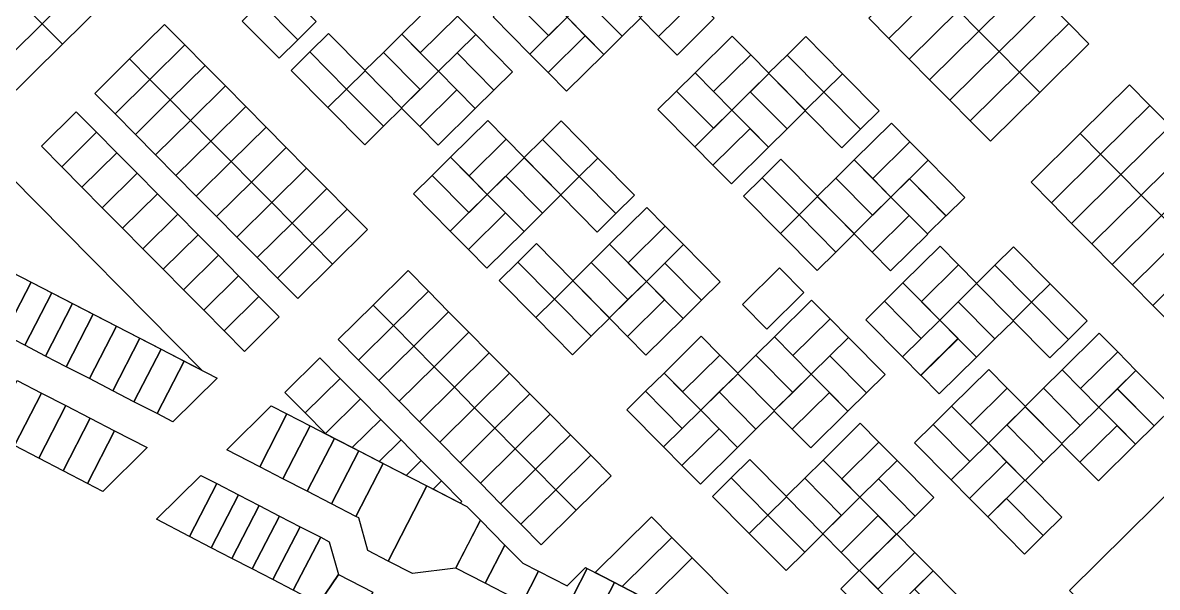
# Model space of a CAD drawing. Header units: metres. Extents: x 5590187 to 5598444, y 6961268 to 6971080.
# Drawn here: x 5596133.1 to 5596526.2, y 6966833.6 to 6967029.3 of the extents above; entities that cross this region are included whole.
import ezdxf

# ---------------------------------------------------------------- set-up
doc = ezdxf.new("R2010")
doc.units = ezdxf.units.M
doc.layers.add('zz_catastro_fontana', color=7, linetype='Continuous')

msp = doc.modelspace()

# ---------------------------------------------------------------- linework, layer by layer
at = {"layer": 'zz_catastro_fontana'}
for points in [[(5596154.16, 6967057.1), (5596161.19, 6967049.99), (5596139.86, 6967028.9), (5596132.82, 6967036.01), (5596154.16, 6967057.1)], [(5596161.19, 6967049.99), (5596168.22, 6967042.88), (5596146.89, 6967021.79), (5596139.86, 6967028.9), (5596161.19, 6967049.99)], [(5596457.38, 6967033.49), (5596474.44, 6967050.37), (5596481.47, 6967043.26), (5596464.41, 6967026.38), (5596457.38, 6967033.49)], [(5596309.01, 6967044), (5596321.74, 6967031.13), (5596315.34, 6967024.81), (5596302.61, 6967037.68), (5596309.01, 6967044)], [(5596426.25, 6967030.84), (5596443.31, 6967047.71), (5596450.35, 6967040.6), (5596433.28, 6967023.73), (5596426.25, 6967030.84)], [(5596234.83, 6967029.71), (5596228.43, 6967023.38), (5596215.7, 6967036.25), (5596222.1, 6967042.58), (5596234.83, 6967029.71)], [(5596334.54, 6967043.79), (5596347.26, 6967030.92), (5596340.87, 6967024.59), (5596328.14, 6967037.46), (5596334.54, 6967043.79)], [(5596359.99, 6967043.65), (5596366.32, 6967037.25), (5596353.45, 6967024.52), (5596347.12, 6967030.92), (5596359.99, 6967043.65)], [(5596433.28, 6967023.73), (5596450.35, 6967040.6), (5596457.38, 6967033.49), (5596440.31, 6967016.61), (5596433.28, 6967023.73)], [(5596464.41, 6967026.38), (5596481.47, 6967043.26), (5596488.51, 6967036.15), (5596471.44, 6967019.27), (5596464.41, 6967026.38)], [(5596132.82, 6967036.01), (5596139.86, 6967028.9), (5596118.52, 6967007.8), (5596111.49, 6967014.91), (5596132.82, 6967036.01)], [(5596228.43, 6967023.38), (5596221.96, 6967016.98), (5596209.23, 6967029.85), (5596215.7, 6967036.25), (5596228.43, 6967023.38)], [(5596277.37, 6967038.03), (5596283.77, 6967031.56), (5596270.9, 6967018.83), (5596264.5, 6967025.3), (5596277.37, 6967038.03)], [(5596302.61, 6967037.68), (5596315.34, 6967024.81), (5596308.87, 6967018.41), (5596296.14, 6967031.28), (5596302.61, 6967037.68)], [(5596328.14, 6967037.46), (5596340.87, 6967024.59), (5596334.47, 6967018.27), (5596321.74, 6967031.13), (5596328.14, 6967037.46)], [(5596366.32, 6967037.25), (5596372.72, 6967030.78), (5596359.85, 6967018.05), (5596353.45, 6967024.52), (5596366.32, 6967037.25)], [(5596471.44, 6967019.27), (5596488.51, 6967036.15), (5596495.54, 6967029.04), (5596478.47, 6967012.16), (5596471.44, 6967019.27)], [(5596440.31, 6967016.61), (5596457.38, 6967033.49), (5596464.41, 6967026.38), (5596447.34, 6967009.5), (5596440.31, 6967016.61)], [(5596139.86, 6967028.9), (5596146.89, 6967021.79), (5596125.56, 6967000.69), (5596118.52, 6967007.8), (5596139.86, 6967028.9)], [(5596189.31, 6967021.55), (5596177.23, 6967009.6), (5596170.19, 6967016.71), (5596182.28, 6967028.66), (5596189.31, 6967021.55)], [(5596283.77, 6967031.56), (5596290.1, 6967025.16), (5596277.23, 6967012.43), (5596270.9, 6967018.83), (5596283.77, 6967031.56)], [(5596328.07, 6967024.74), (5596315.2, 6967012.01), (5596308.87, 6967018.41), (5596321.74, 6967031.13), (5596328.07, 6967024.74)], [(5596478.47, 6967012.16), (5596495.54, 6967029.04), (5596502.57, 6967021.92), (5596485.5, 6967005.05), (5596478.47, 6967012.16)], [(5596251.77, 6967012.57), (5596245.37, 6967006.25), (5596232.65, 6967019.12), (5596239.12, 6967025.51), (5596251.77, 6967012.72), (5596251.7, 6967012.65), (5596251.77, 6967012.57)], [(5596270.83, 6967006.1), (5596258.1, 6967018.97), (5596264.5, 6967025.3), (5596277.23, 6967012.43), (5596270.83, 6967006.1)], [(5596283.66, 6967018.8), (5596290.1, 6967025.16), (5596302.82, 6967012.29), (5596296.39, 6967005.93), (5596283.66, 6967018.8)], [(5596328.07, 6967024.74), (5596334.47, 6967018.27), (5596321.6, 6967005.54), (5596315.2, 6967012.01), (5596328.07, 6967024.74)], [(5596378.98, 6967024.59), (5596385.38, 6967018.12), (5596372.51, 6967005.4), (5596366.11, 6967011.87), (5596378.98, 6967024.59)], [(5596404.43, 6967024.45), (5596417.16, 6967011.58), (5596410.69, 6967005.18), (5596397.96, 6967018.05), (5596404.43, 6967024.45)], [(5596447.34, 6967009.5), (5596464.41, 6967026.38), (5596471.44, 6967019.27), (5596454.38, 6967002.39), (5596447.34, 6967009.5)], [(5596196.34, 6967014.44), (5596184.26, 6967002.48), (5596177.23, 6967009.6), (5596189.31, 6967021.55), (5596196.34, 6967014.44)], [(5596177.23, 6967009.6), (5596165.14, 6966997.64), (5596158.11, 6967004.75), (5596170.19, 6967016.71), (5596177.23, 6967009.6)], [(5596226.18, 6967012.72), (5596232.65, 6967019.12), (5596245.37, 6967006.25), (5596238.9, 6966999.85), (5596226.18, 6967012.72)], [(5596251.7, 6967012.65), (5596258.1, 6967018.97), (5596270.83, 6967006.1), (5596264.43, 6966999.78), (5596251.7, 6967012.65)], [(5596283.66, 6967018.8), (5596296.39, 6967005.93), (5596289.96, 6966999.56), (5596277.23, 6967012.43), (5596283.66, 6967018.8)], [(5596391.64, 6967011.65), (5596378.84, 6966999), (5596372.51, 6967005.4), (5596385.38, 6967018.12), (5596391.64, 6967011.79), (5596391.56, 6967011.72), (5596391.64, 6967011.65)], [(5596391.56, 6967011.72), (5596397.96, 6967018.05), (5596410.69, 6967005.18), (5596404.29, 6966998.85), (5596391.56, 6967011.72)], [(5596454.38, 6967002.39), (5596471.44, 6967019.27), (5596478.47, 6967012.16), (5596461.41, 6966995.28), (5596454.38, 6967002.39)], [(5596203.38, 6967007.33), (5596191.29, 6966995.37), (5596184.26, 6967002.48), (5596196.34, 6967014.44), (5596203.38, 6967007.33)], [(5596251.77, 6967012.57), (5596264.5, 6966999.7), (5596258.1, 6966993.38), (5596245.37, 6967006.25), (5596251.77, 6967012.57)], [(5596264.43, 6966999.63), (5596264.5, 6966999.7), (5596264.43, 6966999.78), (5596277.23, 6967012.43), (5596283.56, 6967006.03), (5596270.69, 6966993.31), (5596264.43, 6966999.63)], [(5596184.26, 6967002.48), (5596172.17, 6966990.53), (5596165.14, 6966997.64), (5596177.23, 6967009.6), (5596184.26, 6967002.48)], [(5596366.11, 6967011.87), (5596378.84, 6966999), (5596372.44, 6966992.67), (5596359.71, 6967005.54), (5596366.11, 6967011.87)], [(5596404.36, 6966998.78), (5596397.96, 6966992.46), (5596385.24, 6967005.32), (5596391.64, 6967011.65), (5596404.36, 6966998.78)], [(5596417.16, 6967011.58), (5596429.89, 6966998.71), (5596423.42, 6966992.31), (5596410.69, 6967005.18), (5596417.16, 6967011.58)], [(5596461.41, 6966995.28), (5596478.47, 6967012.16), (5596485.5, 6967005.05), (5596468.44, 6966988.17), (5596461.41, 6966995.28)], [(5596210.41, 6967000.22), (5596198.32, 6966988.26), (5596191.29, 6966995.37), (5596203.38, 6967007.33), (5596210.41, 6967000.22)], [(5596245.37, 6967006.25), (5596258.1, 6966993.38), (5596251.63, 6966986.98), (5596238.9, 6966999.85), (5596245.37, 6967006.25)], [(5596283.56, 6967006.03), (5596289.96, 6966999.56), (5596277.09, 6966986.84), (5596270.69, 6966993.31), (5596283.56, 6967006.03)], [(5596372.44, 6966992.67), (5596365.97, 6966986.27), (5596353.24, 6966999.14), (5596359.71, 6967005.54), (5596372.44, 6966992.67)], [(5596385.24, 6967005.32), (5596397.96, 6966992.46), (5596391.56, 6966986.13), (5596378.84, 6966999), (5596385.24, 6967005.32)], [(5596404.29, 6966998.71), (5596404.36, 6966998.78), (5596404.29, 6966998.85), (5596410.69, 6967005.18), (5596423.42, 6966992.31), (5596416.95, 6966985.91), (5596404.29, 6966998.71)], [(5596499.57, 6966990.83), (5596516.63, 6967007.7), (5596523.66, 6967000.59), (5596506.6, 6966983.72), (5596499.57, 6966990.83)], [(5596191.29, 6966995.37), (5596179.2, 6966983.42), (5596172.17, 6966990.53), (5596184.26, 6967002.48), (5596191.29, 6966995.37)], [(5596158.74, 6966991.31), (5596146.65, 6966979.36), (5596139.62, 6966986.47), (5596151.71, 6966998.42), (5596158.74, 6966991.31)], [(5596217.44, 6966993.11), (5596205.35, 6966981.15), (5596198.32, 6966988.26), (5596210.41, 6967000.22), (5596217.44, 6966993.11)], [(5596378.84, 6966999), (5596385.17, 6966992.6), (5596372.3, 6966979.87), (5596365.97, 6966986.27), (5596378.84, 6966999)], [(5596506.6, 6966983.72), (5596523.66, 6967000.59), (5596530.69, 6966993.48), (5596513.63, 6966976.61), (5596506.6, 6966983.72)], [(5596198.32, 6966988.26), (5596186.23, 6966976.31), (5596179.2, 6966983.42), (5596191.29, 6966995.37), (5596198.32, 6966988.26)], [(5596224.47, 6966986), (5596212.38, 6966974.04), (5596205.35, 6966981.15), (5596217.44, 6966993.11), (5596224.47, 6966986)], [(5596281.38, 6966982.64), (5596294.25, 6966995.37), (5596300.64, 6966988.9), (5596287.77, 6966976.17), (5596281.38, 6966982.64)], [(5596313.23, 6966988.83), (5596319.7, 6966995.22), (5596332.43, 6966982.35), (5596325.96, 6966975.96), (5596313.23, 6966988.83)], [(5596434.11, 6966994.45), (5596440.51, 6966987.98), (5596427.64, 6966975.25), (5596421.24, 6966981.72), (5596434.11, 6966994.45)], [(5596513.63, 6966976.61), (5596530.69, 6966993.48), (5596537.73, 6966986.37), (5596520.66, 6966969.5), (5596513.63, 6966976.61)], [(5596165.77, 6966984.2), (5596153.68, 6966972.25), (5596146.65, 6966979.36), (5596158.74, 6966991.31), (5596165.77, 6966984.2)], [(5596306.9, 6966982.43), (5596294.1, 6966969.77), (5596287.77, 6966976.17), (5596300.64, 6966988.9), (5596306.9, 6966982.57), (5596306.83, 6966982.5), (5596306.9, 6966982.43)], [(5596391.56, 6966986.13), (5596378.69, 6966973.4), (5596372.3, 6966979.87), (5596385.17, 6966992.6), (5596391.56, 6966986.13)], [(5596482.5, 6966973.95), (5596499.57, 6966990.83), (5596506.6, 6966983.72), (5596489.53, 6966966.84), (5596482.5, 6966973.95)], [(5596205.35, 6966981.15), (5596193.26, 6966969.2), (5596186.23, 6966976.31), (5596198.32, 6966988.26), (5596205.35, 6966981.15)], [(5596231.5, 6966978.89), (5596219.42, 6966966.93), (5596212.38, 6966974.04), (5596224.47, 6966986), (5596231.5, 6966978.89)], [(5596306.83, 6966982.5), (5596313.23, 6966988.83), (5596325.96, 6966975.96), (5596319.56, 6966969.63), (5596306.83, 6966982.5)], [(5596440.51, 6966987.98), (5596446.84, 6966981.58), (5596433.97, 6966968.85), (5596427.64, 6966975.25), (5596440.51, 6966987.98)], [(5596520.66, 6966969.5), (5596537.73, 6966986.37), (5596544.76, 6966979.26), (5596527.69, 6966962.39), (5596520.66, 6966969.5)], [(5596172.8, 6966977.09), (5596160.71, 6966965.14), (5596153.68, 6966972.25), (5596165.77, 6966984.2), (5596172.8, 6966977.09)], [(5596212.38, 6966974.04), (5596200.3, 6966962.09), (5596193.26, 6966969.2), (5596205.35, 6966981.15), (5596212.38, 6966974.04)], [(5596294.1, 6966969.77), (5596287.7, 6966963.44), (5596274.98, 6966976.31), (5596281.38, 6966982.64), (5596294.1, 6966969.77)], [(5596319.63, 6966969.56), (5596313.23, 6966963.23), (5596300.5, 6966976.1), (5596306.9, 6966982.43), (5596319.63, 6966969.56)], [(5596325.96, 6966975.96), (5596332.43, 6966982.35), (5596345.15, 6966969.49), (5596338.68, 6966963.09), (5596325.96, 6966975.96)], [(5596402.11, 6966962.66), (5596389.38, 6966975.53), (5596395.85, 6966981.93), (5596408.51, 6966969.13), (5596408.44, 6966969.06), (5596408.51, 6966968.99), (5596402.11, 6966962.66)], [(5596421.24, 6966981.72), (5596433.97, 6966968.85), (5596427.57, 6966962.52), (5596414.84, 6966975.39), (5596421.24, 6966981.72)], [(5596446.84, 6966981.58), (5596459.56, 6966968.71), (5596453.09, 6966962.31), (5596440.36, 6966975.18), (5596446.84, 6966981.58)], [(5596489.53, 6966966.84), (5596506.6, 6966983.72), (5596513.63, 6966976.61), (5596496.57, 6966959.73), (5596489.53, 6966966.84)], [(5596179.83, 6966969.98), (5596167.75, 6966958.03), (5596160.71, 6966965.14), (5596172.8, 6966977.09), (5596179.83, 6966969.98)], [(5596238.53, 6966971.78), (5596226.45, 6966959.82), (5596219.42, 6966966.93), (5596231.5, 6966978.89), (5596238.53, 6966971.78)], [(5596195.36, 6966908.77), (5596107.03, 6966954.24), (5596128.95, 6966975.92), (5596195.36, 6966908.77)], [(5596219.42, 6966966.93), (5596207.33, 6966954.98), (5596200.3, 6966962.09), (5596212.38, 6966974.04), (5596219.42, 6966966.93)], [(5596287.7, 6966963.44), (5596281.23, 6966957.04), (5596268.51, 6966969.91), (5596274.98, 6966976.31), (5596287.7, 6966963.44)], [(5596294.1, 6966969.77), (5596300.5, 6966976.1), (5596313.23, 6966963.23), (5596306.83, 6966956.9), (5596294.1, 6966969.77)], [(5596319.56, 6966969.49), (5596319.63, 6966969.56), (5596319.56, 6966969.63), (5596325.96, 6966975.96), (5596338.68, 6966963.09), (5596332.21, 6966956.69), (5596319.56, 6966969.49)], [(5596402.11, 6966962.66), (5596395.64, 6966956.26), (5596382.91, 6966969.13), (5596389.38, 6966975.53), (5596402.11, 6966962.66)], [(5596408.44, 6966969.06), (5596414.84, 6966975.39), (5596427.57, 6966962.52), (5596421.17, 6966956.19), (5596408.44, 6966969.06)], [(5596440.36, 6966975.18), (5596453.02, 6966962.38), (5596446.62, 6966956.05), (5596433.97, 6966968.85), (5596440.36, 6966975.18)], [(5596496.57, 6966959.73), (5596513.63, 6966976.61), (5596520.66, 6966969.5), (5596503.6, 6966952.62), (5596496.57, 6966959.73)], [(5596186.87, 6966962.87), (5596174.78, 6966950.92), (5596167.75, 6966958.03), (5596179.83, 6966969.98), (5596186.87, 6966962.87)], [(5596245.57, 6966964.67), (5596233.48, 6966952.71), (5596226.45, 6966959.82), (5596238.53, 6966971.78), (5596245.57, 6966964.67)], [(5596294.1, 6966969.77), (5596300.43, 6966963.37), (5596287.56, 6966950.64), (5596281.23, 6966957.04), (5596294.1, 6966969.77)], [(5596503.6, 6966952.62), (5596520.66, 6966969.5), (5596527.69, 6966962.39), (5596510.63, 6966945.51), (5596503.6, 6966952.62)], [(5596226.45, 6966959.82), (5596214.36, 6966947.87), (5596207.33, 6966954.98), (5596219.42, 6966966.93), (5596226.45, 6966959.82)], [(5596402.11, 6966962.66), (5596408.51, 6966968.99), (5596421.24, 6966956.12), (5596414.84, 6966949.79), (5596402.11, 6966962.66)], [(5596421.17, 6966956.05), (5596421.24, 6966956.12), (5596421.17, 6966956.19), (5596433.97, 6966968.85), (5596440.29, 6966962.45), (5596427.42, 6966949.72), (5596421.17, 6966956.05)], [(5596193.9, 6966955.76), (5596181.81, 6966943.81), (5596174.78, 6966950.92), (5596186.87, 6966962.87), (5596193.9, 6966955.76)], [(5596252.6, 6966957.56), (5596240.51, 6966945.6), (5596233.48, 6966952.71), (5596245.57, 6966964.67), (5596252.6, 6966957.56)], [(5596300.43, 6966963.37), (5596306.83, 6966956.9), (5596293.96, 6966944.17), (5596287.56, 6966950.64), (5596300.43, 6966963.37)], [(5596349.37, 6966965.22), (5596355.77, 6966958.75), (5596342.9, 6966946.02), (5596336.5, 6966952.49), (5596349.37, 6966965.22)], [(5596402.11, 6966962.66), (5596414.84, 6966949.79), (5596408.37, 6966943.39), (5596395.64, 6966956.26), (5596402.11, 6966962.66)], [(5596440.29, 6966962.45), (5596446.69, 6966955.98), (5596433.82, 6966943.25), (5596427.42, 6966949.72), (5596440.29, 6966962.45)], [(5596510.63, 6966945.51), (5596527.69, 6966962.39), (5596534.72, 6966955.28), (5596517.66, 6966938.4), (5596510.63, 6966945.51)], [(5596233.48, 6966952.71), (5596221.39, 6966940.76), (5596214.36, 6966947.87), (5596226.45, 6966959.82), (5596233.48, 6966952.71)], [(5596355.77, 6966958.75), (5596362.1, 6966952.35), (5596349.23, 6966939.62), (5596342.9, 6966946.02), (5596355.77, 6966958.75)], [(5596200.93, 6966948.65), (5596188.84, 6966936.7), (5596181.81, 6966943.81), (5596193.9, 6966955.76), (5596200.93, 6966948.65)], [(5596517.66, 6966938.4), (5596534.72, 6966955.28), (5596541.76, 6966948.17), (5596524.69, 6966931.29), (5596517.66, 6966938.4)], [(5596240.51, 6966945.6), (5596228.42, 6966933.65), (5596221.39, 6966940.76), (5596233.48, 6966952.71), (5596240.51, 6966945.6)], [(5596323.78, 6966939.91), (5596323.71, 6966939.84), (5596323.78, 6966939.76), (5596317.38, 6966933.44), (5596304.65, 6966946.31), (5596311.12, 6966952.7), (5596323.78, 6966939.91)], [(5596330.1, 6966946.16), (5596336.5, 6966952.49), (5596349.23, 6966939.62), (5596342.83, 6966933.29), (5596330.1, 6966946.16)], [(5596374.83, 6966939.48), (5596368.36, 6966933.08), (5596355.63, 6966945.95), (5596362.1, 6966952.35), (5596374.83, 6966939.48)], [(5596438.11, 6966939.06), (5596450.98, 6966951.78), (5596457.38, 6966945.31), (5596444.51, 6966932.59), (5596438.11, 6966939.06)], [(5596482.69, 6966932.37), (5596469.97, 6966945.24), (5596476.44, 6966951.64), (5596489.17, 6966938.77), (5596482.69, 6966932.37)], [(5596207.96, 6966941.54), (5596195.87, 6966929.59), (5596188.84, 6966936.7), (5596200.93, 6966948.65), (5596207.96, 6966941.54)], [(5596310.91, 6966927.04), (5596298.18, 6966939.91), (5596304.65, 6966946.31), (5596317.38, 6966933.44), (5596310.91, 6966927.04)], [(5596323.71, 6966939.84), (5596330.1, 6966946.16), (5596342.83, 6966933.29), (5596336.43, 6966926.97), (5596323.71, 6966939.84)], [(5596355.63, 6966945.95), (5596368.36, 6966933.08), (5596361.96, 6966926.75), (5596349.23, 6966939.62), (5596355.63, 6966945.95)], [(5596524.69, 6966931.29), (5596541.76, 6966948.17), (5596548.79, 6966941.06), (5596531.72, 6966924.18), (5596524.69, 6966931.29)], [(5596136.04, 6966939.31), (5596126.71, 6966921.18), (5596119.53, 6966924.89), (5596128.86, 6966943.01), (5596136.04, 6966939.31)], [(5596273.69, 6966936.22), (5596261.6, 6966924.27), (5596254.57, 6966931.38), (5596266.66, 6966943.33), (5596273.69, 6966936.22)], [(5596395.36, 6966944.31), (5596403.8, 6966935.78), (5596390.93, 6966923.06), (5596382.49, 6966931.59), (5596395.36, 6966944.31)], [(5596463.64, 6966938.84), (5596450.84, 6966926.19), (5596444.51, 6966932.59), (5596457.38, 6966945.31), (5596463.64, 6966938.98), (5596463.57, 6966938.91), (5596463.64, 6966938.84)], [(5596482.69, 6966932.37), (5596476.3, 6966926.04), (5596463.57, 6966938.91), (5596469.97, 6966945.24), (5596482.69, 6966932.37)], [(5596143.23, 6966935.61), (5596133.88, 6966917.46), (5596126.71, 6966921.18), (5596136.04, 6966939.31), (5596143.23, 6966935.61)], [(5596214.99, 6966934.43), (5596202.9, 6966922.48), (5596195.87, 6966929.59), (5596207.96, 6966941.54), (5596214.99, 6966934.43)], [(5596336.5, 6966926.89), (5596330.1, 6966920.57), (5596317.38, 6966933.44), (5596323.78, 6966939.76), (5596336.5, 6966926.89)], [(5596336.43, 6966926.82), (5596336.5, 6966926.89), (5596336.43, 6966926.97), (5596349.23, 6966939.62), (5596355.56, 6966933.22), (5596342.69, 6966920.5), (5596336.43, 6966926.82)], [(5596444.44, 6966919.86), (5596431.71, 6966932.73), (5596438.11, 6966939.06), (5596450.84, 6966926.19), (5596444.44, 6966919.86)], [(5596463.64, 6966938.84), (5596476.37, 6966925.97), (5596469.97, 6966919.65), (5596457.24, 6966932.51), (5596463.64, 6966938.84)], [(5596482.69, 6966932.37), (5596489.17, 6966938.77), (5596501.89, 6966925.9), (5596495.42, 6966919.5), (5596482.69, 6966932.37)], [(5596150.41, 6966931.91), (5596141.06, 6966913.75), (5596133.88, 6966917.46), (5596143.23, 6966935.61), (5596150.41, 6966931.91)], [(5596222.02, 6966927.32), (5596209.94, 6966915.37), (5596202.9, 6966922.48), (5596214.99, 6966934.43), (5596222.02, 6966927.32)], [(5596280.72, 6966929.11), (5596268.64, 6966917.16), (5596261.6, 6966924.27), (5596273.69, 6966936.22), (5596280.72, 6966929.11)], [(5596157.59, 6966928.21), (5596148.24, 6966910.04), (5596141.06, 6966913.75), (5596150.41, 6966931.91), (5596157.59, 6966928.21)], [(5596261.6, 6966924.27), (5596249.52, 6966912.32), (5596242.49, 6966919.43), (5596254.57, 6966931.38), (5596261.6, 6966924.27)], [(5596330.1, 6966920.57), (5596323.63, 6966914.17), (5596310.91, 6966927.04), (5596317.38, 6966933.44), (5596330.1, 6966920.57)], [(5596355.56, 6966933.22), (5596361.96, 6966926.75), (5596349.09, 6966914.03), (5596342.69, 6966920.5), (5596355.56, 6966933.22)], [(5596400, 6966913.88), (5596393.6, 6966920.35), (5596406.47, 6966933.08), (5596412.87, 6966926.61), (5596400, 6966913.88)], [(5596444.44, 6966919.86), (5596437.97, 6966913.46), (5596425.24, 6966926.33), (5596431.71, 6966932.73), (5596444.44, 6966919.86)], [(5596457.24, 6966932.51), (5596469.97, 6966919.65), (5596463.57, 6966913.32), (5596450.84, 6966926.19), (5596457.24, 6966932.51)], [(5596476.29, 6966925.9), (5596476.37, 6966925.97), (5596476.3, 6966926.04), (5596482.69, 6966932.37), (5596495.42, 6966919.5), (5596488.95, 6966913.1), (5596476.29, 6966925.9)], [(5596165.6, 6966924.09), (5596156.23, 6966905.91), (5596148.24, 6966910.04), (5596157.59, 6966928.21), (5596165.6, 6966924.09)], [(5596287.76, 6966922), (5596275.67, 6966910.05), (5596268.64, 6966917.16), (5596280.72, 6966929.11), (5596287.76, 6966922)], [(5596400, 6966913.88), (5596412.87, 6966926.61), (5596419.2, 6966920.21), (5596406.33, 6966907.48), (5596400, 6966913.88)], [(5596437.97, 6966913.46), (5596450.84, 6966926.19), (5596457.2, 6966919.75), (5596444.33, 6966907.02), (5596437.97, 6966913.46)], [(5596173.78, 6966919.88), (5596164.41, 6966901.68), (5596156.23, 6966905.91), (5596165.6, 6966924.09), (5596173.78, 6966919.88)], [(5596268.64, 6966917.16), (5596256.55, 6966905.21), (5596249.52, 6966912.32), (5596261.6, 6966924.27), (5596268.64, 6966917.16)], [(5596294.79, 6966914.89), (5596282.7, 6966902.94), (5596275.67, 6966910.05), (5596287.76, 6966922), (5596294.79, 6966914.89)], [(5596181.07, 6966916.13), (5596171.69, 6966897.91), (5596164.41, 6966901.68), (5596173.78, 6966919.88), (5596181.07, 6966916.13)], [(5596368.22, 6966920.57), (5596374.62, 6966914.1), (5596361.75, 6966901.37), (5596355.35, 6966907.84), (5596368.22, 6966920.57)], [(5596393.6, 6966920.35), (5596406.33, 6966907.48), (5596399.93, 6966901.16), (5596387.2, 6966914.03), (5596393.6, 6966920.35)], [(5596419.2, 6966920.21), (5596431.93, 6966907.34), (5596425.46, 6966900.94), (5596412.73, 6966913.81), (5596419.2, 6966920.21)], [(5596444.3, 6966907.06), (5596457.17, 6966919.79), (5596463.57, 6966913.32), (5596450.7, 6966900.59), (5596444.3, 6966907.06)], [(5596493.24, 6966908.91), (5596506.11, 6966921.64), (5596512.51, 6966915.17), (5596499.64, 6966902.44), (5596493.24, 6966908.91)], [(5596189.07, 6966912.01), (5596179.68, 6966893.78), (5596171.69, 6966897.91), (5596181.07, 6966916.13), (5596189.07, 6966912.01)], [(5596275.67, 6966910.05), (5596263.58, 6966898.1), (5596256.55, 6966905.21), (5596268.64, 6966917.16), (5596275.67, 6966910.05)], [(5596301.82, 6966907.78), (5596289.73, 6966895.83), (5596282.7, 6966902.94), (5596294.79, 6966914.89), (5596301.82, 6966907.78)], [(5596499.64, 6966902.44), (5596512.51, 6966915.17), (5596518.84, 6966908.77), (5596505.97, 6966896.04), (5596499.64, 6966902.44)], [(5596200.56, 6966906.1), (5596185.21, 6966890.92), (5596179.68, 6966893.78), (5596189.07, 6966912.01), (5596200.56, 6966906.1)], [(5596231.03, 6966894.04), (5596224, 6966901.15), (5596236.09, 6966913.1), (5596243.12, 6966905.99), (5596231.03, 6966894.04)], [(5596380.87, 6966907.63), (5596368.07, 6966894.97), (5596361.75, 6966901.37), (5596374.62, 6966914.1), (5596380.87, 6966907.77), (5596380.8, 6966907.7), (5596380.87, 6966907.63)], [(5596380.8, 6966907.7), (5596387.2, 6966914.03), (5596399.93, 6966901.16), (5596393.53, 6966894.83), (5596380.8, 6966907.7)], [(5596412.73, 6966913.81), (5596425.46, 6966900.94), (5596419.06, 6966894.61), (5596406.33, 6966907.48), (5596412.73, 6966913.81)], [(5596282.7, 6966902.94), (5596270.61, 6966890.99), (5596263.58, 6966898.1), (5596275.67, 6966910.05), (5596282.7, 6966902.94)], [(5596308.85, 6966900.67), (5596296.76, 6966888.72), (5596289.73, 6966895.83), (5596301.82, 6966907.78), (5596308.85, 6966900.67)], [(5596355.35, 6966907.84), (5596368.07, 6966894.97), (5596361.68, 6966888.64), (5596348.95, 6966901.51), (5596355.35, 6966907.84)], [(5596380.87, 6966907.63), (5596393.6, 6966894.76), (5596387.2, 6966888.43), (5596374.47, 6966901.3), (5596380.87, 6966907.63)], [(5596393.53, 6966894.69), (5596393.6, 6966894.76), (5596393.53, 6966894.83), (5596406.33, 6966907.48), (5596412.66, 6966901.08), (5596399.79, 6966888.36), (5596393.53, 6966894.69)], [(5596467.86, 6966909.12), (5596474.26, 6966902.65), (5596461.39, 6966889.92), (5596454.99, 6966896.39), (5596467.86, 6966909.12)], [(5596486.84, 6966902.58), (5596493.24, 6966908.91), (5596505.97, 6966896.04), (5596499.57, 6966889.71), (5596486.84, 6966902.58)], [(5596512.37, 6966902.37), (5596518.84, 6966908.77), (5596531.57, 6966895.9), (5596525.1, 6966889.5), (5596512.37, 6966902.37)], [(5596139.67, 6966900.93), (5596130.27, 6966882.75), (5596121.84, 6966887.13), (5596131.24, 6966905.3), (5596139.67, 6966900.93)], [(5596243.12, 6966905.99), (5596250.15, 6966898.88), (5596238.06, 6966886.92), (5596231.03, 6966894.04), (5596243.12, 6966905.99)], [(5596289.73, 6966895.83), (5596277.64, 6966883.88), (5596270.61, 6966890.99), (5596282.7, 6966902.94), (5596289.73, 6966895.83)], [(5596480.51, 6966896.18), (5596467.71, 6966883.52), (5596461.39, 6966889.92), (5596474.26, 6966902.65), (5596480.51, 6966896.32), (5596480.44, 6966896.25), (5596480.51, 6966896.18)], [(5596480.44, 6966896.25), (5596486.84, 6966902.58), (5596499.57, 6966889.71), (5596493.17, 6966883.38), (5596480.44, 6966896.25)], [(5596512.4, 6966902.4), (5596525.13, 6966889.53), (5596518.7, 6966883.17), (5596505.97, 6966896.04), (5596512.4, 6966902.4)], [(5596148.11, 6966896.57), (5596138.7, 6966878.38), (5596130.27, 6966882.75), (5596139.67, 6966900.93), (5596148.11, 6966896.57)], [(5596238.06, 6966886.92), (5596250.15, 6966898.88), (5596257.18, 6966891.77), (5596247.32, 6966882.02), (5596238.34, 6966886.64), (5596238.06, 6966886.92)], [(5596315.88, 6966893.56), (5596303.79, 6966881.61), (5596296.76, 6966888.72), (5596308.85, 6966900.67), (5596315.88, 6966893.56)], [(5596348.95, 6966901.51), (5596361.68, 6966888.64), (5596355.2, 6966882.24), (5596342.48, 6966895.11), (5596348.95, 6966901.51)], [(5596374.47, 6966901.3), (5596387.2, 6966888.43), (5596380.8, 6966882.1), (5596368.07, 6966894.97), (5596374.47, 6966901.3)], [(5596399.79, 6966888.36), (5596412.66, 6966901.08), (5596419.06, 6966894.61), (5596406.19, 6966881.89), (5596399.79, 6966888.36)], [(5596156.55, 6966892.2), (5596147.13, 6966874), (5596138.7, 6966878.38), (5596148.11, 6966896.57), (5596156.55, 6966892.2)], [(5596224.69, 6966893.67), (5596215.27, 6966875.38), (5596203.89, 6966881.26), (5596219.26, 6966896.46), (5596224.69, 6966893.67)], [(5596296.76, 6966888.72), (5596284.67, 6966876.77), (5596277.64, 6966883.88), (5596289.73, 6966895.83), (5596296.76, 6966888.72)], [(5596355.2, 6966882.24), (5596368.07, 6966894.97), (5596374.4, 6966888.57), (5596361.53, 6966875.84), (5596355.2, 6966882.24)], [(5596454.99, 6966896.39), (5596467.71, 6966883.52), (5596461.32, 6966877.2), (5596448.59, 6966890.07), (5596454.99, 6966896.39)], [(5596480.51, 6966896.18), (5596493.24, 6966883.31), (5596486.84, 6966876.98), (5596474.11, 6966889.85), (5596480.51, 6966896.18)], [(5596493.17, 6966883.24), (5596493.24, 6966883.31), (5596493.17, 6966883.38), (5596505.97, 6966896.04), (5596512.3, 6966889.64), (5596499.43, 6966876.91), (5596493.17, 6966883.24)], [(5596164.99, 6966887.84), (5596155.56, 6966869.62), (5596147.13, 6966874), (5596156.55, 6966892.2), (5596164.99, 6966887.84)], [(5596232.69, 6966889.55), (5596223.26, 6966871.24), (5596215.27, 6966875.38), (5596224.69, 6966893.67), (5596232.69, 6966889.55)], [(5596247.32, 6966882.02), (5596257.18, 6966891.77), (5596264.21, 6966884.66), (5596256.68, 6966877.21), (5596247.32, 6966882.02)], [(5596322.91, 6966886.45), (5596310.83, 6966874.5), (5596303.79, 6966881.61), (5596315.88, 6966893.56), (5596322.91, 6966886.45)], [(5596176.23, 6966882.03), (5596160.88, 6966866.85), (5596155.56, 6966869.62), (5596164.99, 6966887.84), (5596176.23, 6966882.03)], [(5596241.14, 6966885.2), (5596231.7, 6966866.88), (5596223.26, 6966871.24), (5596232.69, 6966889.55), (5596241.14, 6966885.2)], [(5596303.79, 6966881.61), (5596291.71, 6966869.66), (5596284.67, 6966876.77), (5596296.76, 6966888.72), (5596303.79, 6966881.61)], [(5596361.53, 6966875.84), (5596374.4, 6966888.57), (5596380.8, 6966882.1), (5596367.93, 6966869.37), (5596361.53, 6966875.84)], [(5596410.48, 6966877.69), (5596423.35, 6966890.42), (5596429.78, 6966883.91), (5596416.91, 6966871.18), (5596410.48, 6966877.69)], [(5596448.59, 6966890.07), (5596461.32, 6966877.2), (5596454.84, 6966870.8), (5596442.12, 6966883.67), (5596448.59, 6966890.07)], [(5596474.11, 6966889.85), (5596486.84, 6966876.98), (5596480.44, 6966870.65), (5596467.71, 6966883.52), (5596474.11, 6966889.85)], [(5596512.3, 6966889.64), (5596518.7, 6966883.17), (5596505.83, 6966870.44), (5596499.43, 6966876.91), (5596512.3, 6966889.64)], [(5596249.58, 6966880.86), (5596240.14, 6966862.52), (5596231.7, 6966866.88), (5596241.14, 6966885.2), (5596249.58, 6966880.86)], [(5596256.68, 6966877.21), (5596264.21, 6966884.66), (5596271.24, 6966877.55), (5596266.03, 6966872.39), (5596256.68, 6966877.21)], [(5596329.94, 6966879.34), (5596317.86, 6966867.39), (5596310.83, 6966874.5), (5596322.91, 6966886.45), (5596329.94, 6966879.34)], [(5596416.91, 6966871.18), (5596429.78, 6966883.91), (5596436.07, 6966877.55), (5596423.2, 6966864.82), (5596416.91, 6966871.18)], [(5596474.04, 6966877.12), (5596461.17, 6966864.4), (5596454.84, 6966870.8), (5596467.71, 6966883.52), (5596474.04, 6966877.12)], [(5596258.03, 6966876.51), (5596248.58, 6966858.15), (5596240.14, 6966862.52), (5596249.58, 6966880.86), (5596258.03, 6966876.51)], [(5596310.83, 6966874.5), (5596298.74, 6966862.54), (5596291.71, 6966869.66), (5596303.79, 6966881.61), (5596310.83, 6966874.5)], [(5596336.98, 6966872.23), (5596324.89, 6966860.28), (5596317.86, 6966867.39), (5596329.94, 6966879.34), (5596336.98, 6966872.23)], [(5596495.86, 6966832.45), (5596545.63, 6966881.68), (5596615.94, 6966810.57), (5596566.17, 6966761.35), (5596495.86, 6966832.45)], [(5596273.14, 6966868.73), (5596259.74, 6966842.69), (5596252.71, 6966846.33), (5596249.56, 6966857.65), (5596248.58, 6966858.15), (5596258.03, 6966876.51), (5596273.14, 6966868.73)], [(5596266.03, 6966872.39), (5596271.24, 6966877.55), (5596278.28, 6966870.44), (5596275.38, 6966867.57), (5596266.03, 6966872.39)], [(5596397.75, 6966864.96), (5596391.35, 6966858.63), (5596378.62, 6966871.5), (5596385.09, 6966877.9), (5596397.75, 6966865.1), (5596397.68, 6966865.03), (5596397.75, 6966864.96)], [(5596404.08, 6966871.36), (5596410.48, 6966877.69), (5596423.2, 6966864.82), (5596416.8, 6966858.49), (5596404.08, 6966871.36)], [(5596429.6, 6966871.15), (5596436.07, 6966877.55), (5596448.8, 6966864.68), (5596442.33, 6966858.28), (5596429.6, 6966871.15)], [(5596474.04, 6966877.12), (5596480.37, 6966870.73), (5596467.5, 6966858), (5596461.17, 6966864.4), (5596474.04, 6966877.12)], [(5596200.4, 6966869.52), (5596190.95, 6966851.23), (5596179.53, 6966857.17), (5596194.9, 6966872.37), (5596200.4, 6966869.52)], [(5596317.86, 6966867.39), (5596305.77, 6966855.43), (5596298.74, 6966862.54), (5596310.83, 6966874.5), (5596317.86, 6966867.39)], [(5596372.15, 6966865.11), (5596378.62, 6966871.5), (5596391.35, 6966858.63), (5596384.88, 6966852.24), (5596372.15, 6966865.11)], [(5596397.68, 6966865.03), (5596404.08, 6966871.36), (5596416.8, 6966858.49), (5596410.4, 6966852.16), (5596397.68, 6966865.03)], [(5596436, 6966852.02), (5596435.93, 6966852.09), (5596435.86, 6966852.02), (5596423.2, 6966864.82), (5596429.6, 6966871.15), (5596442.33, 6966858.28), (5596436, 6966852.02)], [(5596207.95, 6966865.62), (5596198.49, 6966847.31), (5596190.95, 6966851.23), (5596200.4, 6966869.52), (5596207.95, 6966865.62)], [(5596291.71, 6966856.85), (5596283.13, 6966840.28), (5596268.17, 6966838.33), (5596259.74, 6966842.69), (5596273.14, 6966868.73), (5596287.05, 6966861.57), (5596291.71, 6966856.85)], [(5596275.38, 6966867.57), (5596278.28, 6966870.44), (5596285.31, 6966863.33), (5596284.73, 6966862.76), (5596275.38, 6966867.57)], [(5596324.89, 6966860.28), (5596312.8, 6966848.32), (5596305.77, 6966855.43), (5596317.86, 6966867.39), (5596324.89, 6966860.28)], [(5596480.51, 6966870.72), (5596493.17, 6966857.93), (5596486.7, 6966851.53), (5596473.97, 6966864.4), (5596480.37, 6966870.73), (5596480.44, 6966870.65), (5596480.51, 6966870.72)], [(5596215.06, 6966861.94), (5596205.59, 6966843.62), (5596198.49, 6966847.31), (5596207.95, 6966865.62), (5596215.06, 6966861.94)], [(5596410.4, 6966852.02), (5596404.08, 6966845.76), (5596391.35, 6966858.63), (5596397.75, 6966864.96), (5596410.4, 6966852.16), (5596410.33, 6966852.09), (5596410.4, 6966852.02)], [(5596410.33, 6966852.09), (5596423.2, 6966864.82), (5596429.53, 6966858.42), (5596416.66, 6966845.69), (5596410.33, 6966852.09)], [(5596467.5, 6966858), (5596473.97, 6966864.4), (5596486.7, 6966851.53), (5596480.23, 6966845.13), (5596467.5, 6966858)], [(5596222.17, 6966858.27), (5596212.69, 6966839.94), (5596205.59, 6966843.62), (5596215.06, 6966861.94), (5596222.17, 6966858.27)], [(5596229.27, 6966854.59), (5596219.79, 6966836.25), (5596212.69, 6966839.94), (5596222.17, 6966858.27), (5596229.27, 6966854.59)], [(5596300.22, 6966848.25), (5596293.38, 6966834.98), (5596283.16, 6966840.26), (5596291.71, 6966856.85), (5596300.22, 6966848.25)], [(5596331.5, 6966838.69), (5596351.04, 6966858.01), (5596358.07, 6966850.9), (5596340.85, 6966833.87), (5596331.5, 6966838.69)], [(5596384.88, 6966852.24), (5596391.35, 6966858.63), (5596404.08, 6966845.76), (5596397.61, 6966839.37), (5596384.88, 6966852.24)], [(5596422.99, 6966839.3), (5596416.66, 6966845.69), (5596429.53, 6966858.42), (5596435.86, 6966852.02), (5596422.99, 6966839.3)], [(5596236.38, 6966850.92), (5596226.89, 6966832.56), (5596219.79, 6966836.25), (5596229.27, 6966854.59), (5596236.38, 6966850.92)], [(5596435.93, 6966852.09), (5596442.26, 6966845.69), (5596429.39, 6966832.97), (5596423.06, 6966839.37), (5596435.93, 6966852.09)], [(5596242.53, 6966838.05), (5596235.76, 6966827.95), (5596226.89, 6966832.56), (5596236.38, 6966850.92), (5596239.37, 6966849.37), (5596242.53, 6966838.05)], [(5596311.86, 6966839.19), (5596306.26, 6966828.32), (5596293.38, 6966834.98), (5596300.22, 6966848.25), (5596306.4, 6966841.99), (5596311.86, 6966839.19)], [(5596340.85, 6966833.87), (5596358.07, 6966850.9), (5596365.1, 6966843.79), (5596350.2, 6966829.06), (5596340.85, 6966833.87)], [(5596350.2, 6966829.06), (5596365.1, 6966843.79), (5596379.17, 6966829.57), (5596368.91, 6966819.43), (5596350.2, 6966829.06)], [(5596448.59, 6966839.29), (5596435.72, 6966826.57), (5596429.39, 6966832.97), (5596442.26, 6966845.69), (5596448.59, 6966839.29)], [(5596328.75, 6966840.1), (5596319.22, 6966821.61), (5596306.26, 6966828.32), (5596311.86, 6966839.19), (5596321.77, 6966834.08), (5596328.16, 6966840.41), (5596328.75, 6966840.1)], [(5596338.18, 6966835.24), (5596328.64, 6966816.74), (5596319.22, 6966821.61), (5596328.75, 6966840.1), (5596338.18, 6966835.24)], [(5596254.42, 6966831.9), (5596248.19, 6966821.5), (5596235.76, 6966827.95), (5596242.53, 6966838.05), (5596254.42, 6966831.9)], [(5596423.06, 6966839.37), (5596435.72, 6966826.57), (5596429.32, 6966820.24), (5596416.59, 6966833.11), (5596422.92, 6966839.37), (5596422.99, 6966839.3), (5596423.06, 6966839.37)], [(5596442.12, 6966832.9), (5596448.59, 6966839.29), (5596461.32, 6966826.42), (5596454.84, 6966820.03), (5596442.12, 6966832.9)], [(5596345.91, 6966831.25), (5596336.37, 6966812.75), (5596328.64, 6966816.74), (5596338.18, 6966835.24), (5596345.91, 6966831.25)]]:
    msp.add_lwpolyline(points, close=True, dxfattribs=at)

doc.saveas('drawing.dxf')
